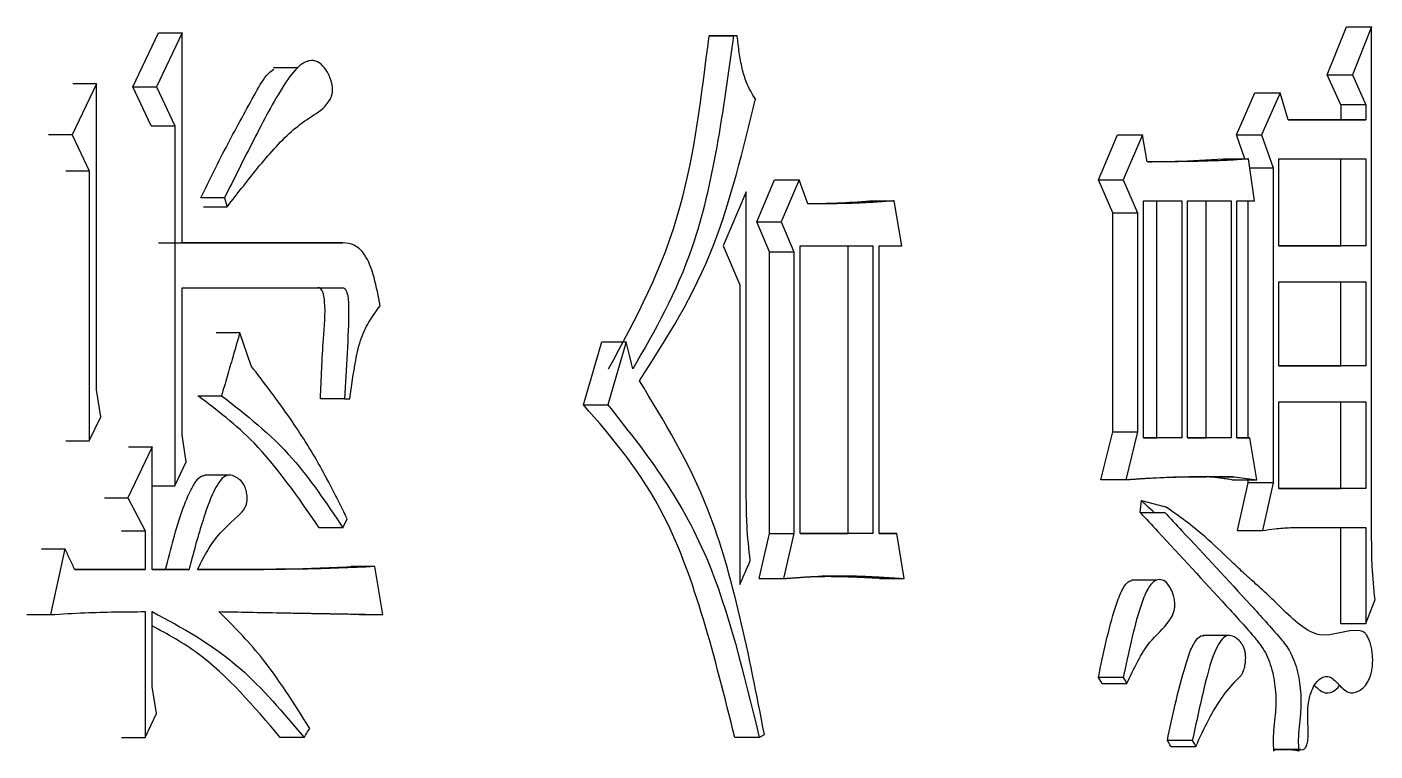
# Model space of a CAD drawing. Header units: millimetres. Extents: x 1953 to 4389, y 564 to 2287.
# Drawn here: x 3003.524 to 3008.387, y 826.616 to 829.229 of the extents above; entities that cross this region are included whole.
import ezdxf

# ---------------------------------------------------------------- set-up
doc = ezdxf.new("R2010")
doc.units = ezdxf.units.MM

msp = doc.modelspace()

# ---------------------------------------------------------------- linework, layer by layer
at = {"color": 7, "linetype": 'Continuous', "lineweight": 25}
for p, q in [((3008.2148, 829.0558), (3008.2843, 829.2288)), ((3008.2843, 829.2288), (3008.3752, 829.2288)), ((3008.3752, 829.2288), (3008.3055, 829.0557)), ((3008.3752, 827.3791), (3008.3752, 829.2288)), ((3003.9059, 829.0124), (3003.998, 829.2071)), ((3004.0833, 829.2071), (3003.9911, 829.0124)), ((3003.998, 829.2071), (3004.0833, 829.2071)), ((3004.0833, 828.4499), (3004.0833, 829.2071)), ((3005.9847, 829.1963), (3006.0726, 829.1963)), ((3006.0866, 829.1963), (3005.9987, 829.1963)), ((3006.0866, 829.1963), (3006.0726, 829.1963)), ((3004.5001, 829.0816), (3004.4138, 829.0816)), ((3008.2148, 829.0558), (3008.3055, 829.0557)), ((3008.2639, 828.9476), (3008.2148, 829.0558)), ((3008.3055, 829.0557), (3008.3547, 828.9476)), ((3003.7747, 829.0232), (3003.6866, 828.8393)), ((3003.7747, 829.0232), (3003.6899, 829.0232)), ((3003.9059, 829.0124), (3003.9911, 829.0124)), ((3003.9725, 828.8718), (3003.9059, 829.0124)), ((3003.9911, 829.0124), (3004.0577, 828.8718)), ((3007.8873, 828.8394), (3007.9542, 828.9908)), ((3007.9542, 828.9908), (3008.0446, 828.9908)), ((3008.0446, 828.9908), (3007.9777, 828.8394)), ((3008.0738, 828.8935), (3008.0446, 828.9908)), ((3008.3547, 828.9476), (3008.2639, 828.9476)), ((3008.2639, 828.9476), (3008.2639, 828.8935)), ((3008.3547, 828.9476), (3008.3547, 828.8935)), ((3008.2639, 828.8935), (3008.3547, 828.8935)), ((3003.6866, 828.8393), (3003.6019, 828.8393)), ((3003.6866, 828.8393), (3003.7488, 828.7095)), ((3003.9725, 828.8718), (3004.0577, 828.8718)), ((3004.0577, 828.8718), (3004.0577, 827.5737)), ((3007.3895, 828.6771), (3007.4584, 828.8394)), ((3007.4584, 828.8394), (3007.5482, 828.8394)), ((3007.5482, 828.8394), (3007.4792, 828.6771)), ((3007.5655, 828.742), (3007.5482, 828.8394)), ((3007.8873, 828.8394), (3007.9777, 828.8394)), ((3007.9177, 828.7529), (3007.8873, 828.8394)), ((3007.9777, 828.8394), (3008.0196, 828.7204)), ((3007.8412, 828.7529), (3007.9314, 828.7529)), ((3007.9525, 828.6014), (3007.9314, 828.7529)), ((3008.0405, 828.4392), (3008.0405, 828.7529)), ((3008.0405, 828.7529), (3008.3547, 828.7529)), ((3008.2639, 828.4392), (3008.2639, 828.7529)), ((3008.3547, 828.7529), (3008.3547, 828.4392)), ((3003.664, 828.7095), (3003.7488, 828.7095)), ((3007.936, 828.7204), (3008.0196, 828.7204)), ((3008.0196, 828.7204), (3008.0195, 827.5846)), ((3006.1566, 828.5257), (3006.2212, 828.6771)), ((3006.2212, 828.6771), (3006.3094, 828.6771)), ((3006.3094, 828.6771), (3006.2447, 828.5257)), ((3006.3417, 828.5906), (3006.3094, 828.6771)), ((3007.3895, 828.6771), (3007.4792, 828.6771)), ((3007.4412, 828.5581), (3007.3895, 828.6771)), ((3007.4792, 828.6771), (3007.531, 828.5581)), ((3004.2362, 828.612), (3004.1507, 828.612)), ((3006.1192, 828.6338), (3006.0352, 828.4391)), ((3006.1192, 827.5305), (3006.1192, 828.6338)), ((3006.5639, 828.6014), (3006.6525, 828.6014)), ((3006.6797, 828.4391), (3006.6525, 828.6014)), ((3007.5525, 827.7468), (3007.5525, 828.6014)), ((3007.5525, 828.6014), (3007.6898, 828.6014)), ((3007.5998, 827.7468), (3007.5998, 828.6014)), ((3007.6898, 828.6014), (3007.6898, 827.7468)), ((3007.7111, 827.7468), (3007.7111, 828.6014)), ((3007.7111, 828.6014), (3007.8682, 828.6014)), ((3007.778, 827.7468), (3007.778, 828.6014)), ((3007.8682, 828.6014), (3007.8682, 827.7468)), ((3007.8893, 828.6014), (3007.9525, 828.6014)), ((3007.8893, 827.7468), (3007.8893, 828.6014)), ((3007.9291, 827.7468), (3007.9291, 828.6014)), ((3004.1608, 828.5796), (3004.2463, 828.5796)), ((3007.4412, 828.5581), (3007.531, 828.5581)), ((3007.4412, 827.7685), (3007.4412, 828.5581)), ((3007.531, 828.5581), (3007.531, 827.7685)), ((3006.1566, 828.5257), (3006.2447, 828.5257)), ((3006.2028, 828.4175), (3006.1566, 828.5257)), ((3006.2447, 828.5257), (3006.291, 828.4175)), ((3003.998, 828.4499), (3004.5779, 828.4499)), ((3004.664, 828.4499), (3004.0833, 828.4499)), ((3004.5779, 828.4499), (3004.664, 828.4499)), ((3006.0352, 828.4391), (3006.0959, 828.2985)), ((3006.2028, 828.4175), (3006.291, 828.4175)), ((3006.2028, 827.4007), (3006.2028, 828.4175)), ((3006.291, 828.4175), (3006.2909, 827.4007)), ((3006.314, 827.4007), (3006.314, 828.4391)), ((3006.314, 828.4391), (3006.5753, 828.4391)), ((3006.4868, 827.4007), (3006.4868, 828.4391)), ((3006.5753, 828.4391), (3006.5753, 827.4007)), ((3006.598, 827.4007), (3006.5981, 828.4391)), ((3006.5981, 828.4391), (3006.6797, 828.4391)), ((3008.3547, 828.4392), (3008.0405, 828.4392)), ((3008.0405, 828.4392), (3008.2639, 828.4392)), ((3008.3547, 828.4392), (3008.2639, 828.4392)), ((3006.0959, 828.2985), (3006.0959, 827.2168)), ((3008.0404, 828.0065), (3008.0405, 828.3093)), ((3008.0405, 828.3093), (3008.3547, 828.3094)), ((3008.2639, 828.0065), (3008.2639, 828.3094)), ((3008.3547, 828.3094), (3008.3547, 828.0065)), ((3004.0833, 827.7576), (3004.0833, 828.2876)), ((3004.0833, 828.2876), (3004.659, 828.2876)), ((3004.573, 828.2876), (3004.659, 828.2876)), ((3004.2919, 828.1254), (3004.2064, 828.1254)), ((3004.3324, 828.0064), (3004.2919, 828.1254)), ((3005.5317, 827.8658), (3005.5984, 828.093)), ((3005.5984, 828.093), (3005.6858, 828.093)), ((3005.6858, 828.093), (3005.619, 827.8658)), ((3008.3547, 828.0065), (3008.0404, 828.0065)), ((3008.0404, 828.0065), (3008.2639, 828.0065)), ((3008.3547, 828.0065), (3008.2639, 828.0065)), ((3003.7902, 827.8225), (3003.7747, 827.9198)), ((3004.1405, 827.8982), (3004.226, 827.8982)), ((3004.669, 827.8874), (3004.5829, 827.8874)), ((3004.669, 827.8874), (3004.6889, 827.8874)), ((3008.0404, 827.563), (3008.0404, 827.8767)), ((3008.0404, 827.8767), (3008.3547, 827.8767)), ((3008.2639, 827.563), (3008.2639, 827.8767)), ((3008.3547, 827.8767), (3008.3547, 827.563)), ((3003.7488, 827.736), (3003.7902, 827.8225)), ((3007.3981, 827.5954), (3007.4412, 827.7685)), ((3007.4412, 827.7685), (3007.531, 827.7685)), ((3007.531, 827.7685), (3007.4878, 827.5954)), ((3003.664, 827.736), (3003.7488, 827.736)), ((3003.9757, 827.7143), (3003.8883, 827.5304)), ((3003.8906, 827.7143), (3003.9757, 827.7143)), ((3003.9757, 827.2708), (3003.9757, 827.7143)), ((3004.0986, 827.6602), (3004.0833, 827.7576)), ((3007.6898, 827.7468), (3007.5525, 827.7468)), ((3007.5525, 827.7468), (3007.5998, 827.7468)), ((3007.6898, 827.7468), (3007.5998, 827.7468)), ((3007.8682, 827.7468), (3007.7111, 827.7468)), ((3007.7111, 827.7468), (3007.778, 827.7468)), ((3007.8682, 827.7468), (3007.778, 827.7468)), ((3007.9356, 827.7468), (3007.8893, 827.7468)), ((3007.8893, 827.7468), (3007.9356, 827.7468)), ((3007.9609, 827.5954), (3007.9356, 827.7468)), ((3004.0577, 827.5737), (3004.0986, 827.6602)), ((3003.9757, 827.5737), (3004.0577, 827.5737)), ((3004.251, 827.6119), (3004.165, 827.6119)), ((3007.4878, 827.5954), (3007.3981, 827.5954)), ((3007.7906, 827.6062), (3007.7827, 827.6063)), ((3007.7906, 827.6062), (3007.8809, 827.6062)), ((3007.8705, 827.5954), (3007.9609, 827.5954)), ((3007.8809, 827.6062), (3007.9609, 827.5954)), ((3007.8915, 827.4115), (3007.9291, 827.5846)), ((3007.9291, 827.5846), (3007.9291, 827.5954)), ((3008.0195, 827.5846), (3007.9291, 827.5846)), ((3008.0195, 827.5846), (3007.9818, 827.4115)), ((3003.8033, 827.5304), (3003.8883, 827.5304)), ((3003.8883, 827.5304), (3003.95, 827.4114)), ((3007.54, 827.4764), (3007.5443, 827.5197)), ((3007.5443, 827.5197), (3007.632, 827.498)), ((3008.3547, 827.563), (3008.0404, 827.563)), ((3008.0404, 827.563), (3008.2639, 827.563)), ((3008.3547, 827.563), (3008.2639, 827.563)), ((3004.664, 827.4222), (3004.5779, 827.4222)), ((3004.664, 827.4222), (3004.6789, 827.4547)), ((3008.2639, 827.0762), (3008.2639, 827.4223)), ((3008.3547, 827.4223), (3008.3547, 827.0762)), ((3003.8649, 827.4114), (3003.95, 827.4114)), ((3003.95, 827.4114), (3003.95, 827.2708)), ((3006.1658, 827.2384), (3006.2028, 827.4007)), ((3006.2028, 827.4007), (3006.2909, 827.4007)), ((3006.2909, 827.4007), (3006.2539, 827.2384)), ((3006.5753, 827.4007), (3006.314, 827.4007)), ((3006.314, 827.4007), (3006.4868, 827.4007)), ((3006.5753, 827.4007), (3006.4868, 827.4007)), ((3006.6616, 827.4007), (3006.598, 827.4007)), ((3006.598, 827.4007), (3006.6616, 827.4007)), ((3006.6888, 827.2384), (3006.6616, 827.4007)), ((3007.8915, 827.4115), (3007.9818, 827.4115)), ((3003.5759, 827.3465), (3003.6606, 827.3465)), ((3003.6606, 827.3465), (3003.6086, 827.1085)), ((3004.7784, 827.2816), (3004.6922, 827.2816)), ((3004.8082, 827.1086), (3004.7784, 827.2816)), ((3003.95, 827.2708), (3003.697, 827.2708)), ((3003.697, 827.2708), (3003.8649, 827.2708)), ((3003.8649, 827.2708), (3003.95, 827.2708)), ((3004.1088, 827.2708), (3003.9757, 827.2708)), ((3003.9757, 827.2708), (3004.0235, 827.2708)), ((3004.0235, 827.2708), (3004.1088, 827.2708)), ((3006.1658, 827.2384), (3006.2539, 827.2384)), ((3006.6001, 827.2384), (3006.4911, 827.2438)), ((3006.6001, 827.2384), (3006.6888, 827.2384)), ((3007.5986, 827.233), (3007.5087, 827.233)), ((3008.3547, 827.0762), (3008.3874, 827.1627)), ((3003.524, 827.1085), (3003.6086, 827.1085)), ((3003.95, 827.1194), (3003.95, 826.665)), ((3003.9757, 826.8489), (3003.9757, 827.1193)), ((3004.7219, 827.1086), (3004.8082, 827.1086)), ((3007.8601, 827.0335), (3007.7689, 827.0335)), ((3003.9911, 826.7516), (3003.9757, 826.8489)), ((3007.4024, 826.8598), (3007.3894, 826.8815)), ((3007.4024, 826.8598), (3007.4921, 826.8598)), ((3007.4791, 826.8815), (3007.4921, 826.8598)), ((3003.95, 826.665), (3003.9911, 826.7516)), ((3003.8649, 826.665), (3003.95, 826.665)), ((3004.5238, 826.665), (3004.438, 826.665)), ((3006.1658, 826.6651), (3006.0778, 826.6651)), ((3006.1658, 826.6651), (3006.1844, 826.6759)), ((3007.7281, 826.6543), (3007.6381, 826.6543)), ((3007.6509, 826.6327), (3007.7409, 826.6327)), ((3008.1196, 826.6219), (3008.0291, 826.6219))]:
    msp.add_line(p, q, dxfattribs=at)
at = {"color": 7, "linetype": 'Continuous', "lineweight": 25, "flags": 128}
for points in [[(3005.9987, 829.1963), (3005.9909, 829.1963), (3005.9847, 829.1963)], [(3003.7747, 827.9198), (3003.7747, 828.3898), (3003.7747, 829.0232)], [(3003.7488, 828.7095), (3003.7488, 828.2395), (3003.7488, 827.736)], [(3004.2362, 828.6121), (3004.2412, 828.5959), (3004.2463, 828.5796)], [(3005.7096, 827.9956), (3005.7036, 828.0199), (3005.6977, 828.0443), (3005.6917, 828.0686), (3005.6858, 828.093)], [(3007.54, 827.4764), (3007.5804, 827.4764), (3007.6051, 827.4764), (3007.6299, 827.4764)], [(3008.2639, 827.0762), (3008.2866, 827.0762), (3008.3093, 827.0762), (3008.332, 827.0762), (3008.3547, 827.0762)], [(3007.4791, 826.8815), (3007.4459, 826.8815), (3007.4176, 826.8815), (3007.3894, 826.8815)], [(3007.6509, 826.6327), (3007.6476, 826.6382), (3007.6444, 826.6437), (3007.6381, 826.6543)], [(3007.7282, 826.6543), (3007.7314, 826.6488), (3007.7362, 826.6408), (3007.7409, 826.6327)]]:
    msp.add_lwpolyline(points, dxfattribs=at)
at = {"color": 7, "linetype": 'Continuous', "lineweight": 25}
for points, knots in [([(3005.6222, 827.9956), (3005.7206, 828.1763), (3005.8996, 828.505), (3005.9583, 828.9817), (3005.9847, 829.1963)], [0, 0, 0, 0, 0.549905, 1, 1, 1, 1]), ([(3006.0726, 829.1963), (3006.0356, 828.9253), (3005.9706, 828.4485), (3005.7883, 828.1321), (3005.7096, 827.9956)], [0, 0, 0, 0, 0.568428, 1, 1, 1, 1]), ([(3006.1518, 828.9692), (3006.1404, 828.9876), (3006.1212, 829.0182), (3006.1035, 829.0791), (3006.0928, 829.1361), (3006.0887, 829.1762), (3006.0866, 829.1963)], [0, 0, 0, 0, 0.329917, 0.550134, 0.774051, 1, 1, 1, 1]), ([(3004.1507, 828.6121), (3004.183, 828.6776), (3004.2476, 828.8086), (3004.3292, 828.9553), (3004.3834, 829.0537), (3004.408, 829.072), (3004.4147, 829.077)], [0, 0, 0, 0, 0.389775, 0.779602, 0.939318, 1, 1, 1, 1]), ([(3004.2463, 828.5796), (3004.2851, 828.63), (3004.3626, 828.7307), (3004.4639, 828.8454), (3004.5504, 828.9075), (3004.6, 828.9355), (3004.6217, 828.9749), (3004.626, 828.9898), (3004.627, 829.0056), (3004.6244, 829.0257), (3004.6153, 829.0536), (3004.5977, 829.0835), (3004.5723, 829.1064), (3004.5403, 829.1102), (3004.4973, 829.086), (3004.4282, 828.9884), (3004.3415, 828.8219), (3004.2713, 828.6821), (3004.2362, 828.6121)], [0, 0, 0, 0, 0.1458904, 0.2918477, 0.3649261, 0.4381404, 0.4497084, 0.4574875, 0.4653247, 0.4747758, 0.4903238, 0.5180258, 0.5474199, 0.5770634, 0.6172548, 0.685721, 0.8425064, 1, 1, 1, 1]), ([(3005.7333, 827.9523), (3005.8313, 828.1037), (3006.009, 828.3784), (3006.1076, 828.7862), (3006.1518, 828.9692)], [0, 0, 0, 0, 0.5512468, 1, 1, 1, 1]), ([(3008.3547, 828.8935), (3008.3136, 828.8935), (3008.2207, 828.8935), (3008.1264, 828.8935), (3008.0738, 828.8935)], [0, 0, 0, 0, 0.44202, 1, 1, 1, 1]), ([(3008.0738, 828.8935), (3008.0852, 828.8935), (3008.1491, 828.8935), (3008.2121, 828.8935), (3008.2639, 828.8935)], [0, 0, 0, 0, 0.178373, 1, 1, 1, 1]), ([(3007.9314, 828.7529), (3007.9295, 828.7527), (3007.9236, 828.7523), (3007.9139, 828.7515), (3007.9021, 828.7506), (3007.8923, 828.7499), (3007.8845, 828.7494), (3007.8786, 828.749), (3007.8727, 828.7486), (3007.8668, 828.7483), (3007.861, 828.748), (3007.8551, 828.7477), (3007.8492, 828.7474), (3007.8374, 828.7468), (3007.7961, 828.7452), (3007.7487, 828.7437), (3007.7071, 828.7432), (3007.6952, 828.743), (3007.6892, 828.743), (3007.6833, 828.7429), (3007.6773, 828.7428), (3007.6714, 828.7428), (3007.6654, 828.7427), (3007.6594, 828.7426), (3007.6535, 828.7426), (3007.6475, 828.7425), (3007.6415, 828.7425), (3007.6356, 828.7424), (3007.6296, 828.7424), (3007.6236, 828.7424), (3007.6186, 828.7423), (3007.6146, 828.7423), (3007.6117, 828.7423), (3007.6087, 828.7423), (3007.6057, 828.7423), (3007.6027, 828.7422), (3007.5997, 828.7422), (3007.5967, 828.7422), (3007.5937, 828.7422), (3007.5907, 828.7422), (3007.5877, 828.7421), (3007.5847, 828.7421), (3007.5817, 828.7421), (3007.5787, 828.7421), (3007.5757, 828.7421), (3007.5727, 828.7421), (3007.5693, 828.742), (3007.5669, 828.742), (3007.5655, 828.742)], [0, 0, 0, 0, 0.0162043, 0.0486129, 0.0810215, 0.1134301, 0.1296344, 0.1458387, 0.1620431, 0.1782474, 0.1944517, 0.210656, 0.2268603, 0.2430646, 0.3078819, 0.5671533, 0.6319705, 0.6481748, 0.6643791, 0.6805834, 0.6967877, 0.712992, 0.7291963, 0.7454006, 0.7616049, 0.7778092, 0.7940136, 0.8102179, 0.8264222, 0.8426265, 0.8588308, 0.8669329, 0.8750351, 0.8831372, 0.8912394, 0.8993415, 0.9074437, 0.9155458, 0.923648, 0.9317501, 0.9398523, 0.9479544, 0.9560566, 0.9641588, 0.9722609, 0.9803631, 0.9884652, 1, 1, 1, 1]), ([(3007.5698, 828.7427), (3007.5703, 828.7427), (3007.6027, 828.7429), (3007.6936, 828.7438), (3007.783, 828.7493), (3007.8412, 828.7529)], [0, 0, 0, 0, 0.005708, 0.354347, 1, 1, 1, 1]), ([(3006.3415, 828.5912), (3006.3768, 828.5918), (3006.4514, 828.5931), (3006.5251, 828.5985), (3006.5639, 828.6014)], [0, 0, 0, 0, 0.474595, 1, 1, 1, 1]), ([(3006.6525, 828.6014), (3006.6462, 828.6009), (3006.6368, 828.6003), (3006.6242, 828.5994), (3006.6147, 828.5987), (3006.6053, 828.5981), (3006.5958, 828.5974), (3006.5863, 828.5968), (3006.5784, 828.5963), (3006.5721, 828.5959), (3006.5674, 828.5957), (3006.5626, 828.5954), (3006.5579, 828.5951), (3006.5531, 828.5949), (3006.5484, 828.5946), (3006.5436, 828.5944), (3006.5389, 828.5941), (3006.5341, 828.5939), (3006.5294, 828.5937), (3006.5246, 828.5935), (3006.5199, 828.5933), (3006.5151, 828.5931), (3006.5103, 828.5929), (3006.5056, 828.5927), (3006.5008, 828.5925), (3006.4961, 828.5924), (3006.4913, 828.5922), (3006.4865, 828.5921), (3006.4818, 828.592), (3006.477, 828.5919), (3006.4722, 828.5917), (3006.4674, 828.5916), (3006.4627, 828.5915), (3006.4579, 828.5914), (3006.4531, 828.5914), (3006.4484, 828.5913), (3006.4436, 828.5912), (3006.4388, 828.5911), (3006.434, 828.5911), (3006.4292, 828.591), (3006.4245, 828.591), (3006.4181, 828.5909), (3006.4117, 828.5908), (3006.4053, 828.5908), (3006.4005, 828.5908), (3006.3958, 828.5907), (3006.391, 828.5907), (3006.3862, 828.5907), (3006.3814, 828.5907), (3006.3766, 828.5907), (3006.3718, 828.5906), (3006.367, 828.5906), (3006.363, 828.5906), (3006.3598, 828.5906), (3006.3574, 828.5906), (3006.355, 828.5906), (3006.3526, 828.5906), (3006.3502, 828.5906), (3006.3478, 828.5906), (3006.345, 828.5906), (3006.3429, 828.5906), (3006.3417, 828.5906)], [0, 0, 0, 0, 0.061285, 0.091928, 0.12257, 0.153213, 0.183855, 0.214498, 0.24514, 0.260462, 0.275783, 0.291104, 0.306426, 0.321747, 0.337068, 0.352389, 0.367711, 0.383032, 0.398353, 0.413674, 0.428996, 0.444317, 0.459638, 0.47496, 0.490281, 0.505602, 0.520923, 0.536245, 0.551566, 0.566887, 0.582209, 0.59753, 0.612851, 0.628172, 0.643494, 0.658815, 0.674136, 0.689457, 0.704779, 0.7201, 0.735421, 0.750743, 0.781385, 0.796706, 0.812028, 0.827349, 0.84267, 0.857991, 0.873313, 0.888634, 0.903955, 0.919277, 0.934598, 0.942258, 0.949919, 0.95758, 0.96524, 0.972901, 0.980562, 0.988222, 1, 1, 1, 1]), ([(3004.7983, 828.2228), (3004.7918, 828.2572), (3004.779, 828.3252), (3004.7479, 828.4082), (3004.705, 828.4459), (3004.6776, 828.4486), (3004.664, 828.4499)], [0, 0, 0, 0, 0.291823, 0.574939, 0.78881, 1, 1, 1, 1]), ([(3004.5829, 827.8874), (3004.5856, 827.9592), (3004.5901, 828.0758), (3004.6025, 828.2025), (3004.5954, 828.2601), (3004.5906, 828.2747), (3004.5858, 828.2835), (3004.5808, 828.2877), (3004.5764, 828.2885), (3004.5741, 828.2878), (3004.573, 828.2875)], [0, 0, 0, 0, 0.504472, 0.820051, 0.880672, 0.910958, 0.94026, 0.968978, 0.983953, 1, 1, 1, 1]), ([(3004.659, 828.2875), (3004.6607, 828.2879), (3004.6639, 828.2888), (3004.6692, 828.2862), (3004.6743, 828.2797), (3004.6801, 828.2658), (3004.6842, 828.2438), (3004.6847, 828.1149), (3004.6765, 827.9965), (3004.669, 827.8874)], [0, 0, 0, 0, 0.022685, 0.043674, 0.07363, 0.104665, 0.167541, 0.232295, 1, 1, 1, 1]), ([(3004.6889, 827.8874), (3004.6952, 827.9337), (3004.7054, 828.0094), (3004.7281, 828.1098), (3004.7614, 828.173), (3004.7861, 828.2062), (3004.7983, 828.2228)], [0, 0, 0, 0, 0.348609, 0.571047, 0.787247, 1, 1, 1, 1]), ([(3004.2919, 828.1254), (3004.2834, 828.096), (3004.2682, 828.0435), (3004.2462, 827.9677), (3004.2327, 827.9214), (3004.226, 827.8982)], [0, 0, 0, 0, 0.387829, 0.693915, 1, 1, 1, 1]), ([(3004.6789, 827.4547), (3004.6471, 827.5191), (3004.5833, 827.648), (3004.4668, 827.8314), (3004.3804, 827.9439), (3004.3324, 828.0064)], [0, 0, 0, 0, 0.30776, 0.615622, 1, 1, 1, 1]), ([(3006.1844, 826.6759), (3006.1284, 826.9635), (3006.0299, 827.4705), (3005.8229, 827.8068), (3005.7333, 827.9523)], [0, 0, 0, 0, 0.567325, 1, 1, 1, 1]), ([(3004.5779, 827.4222), (3004.5021, 827.5321), (3004.3675, 827.7273), (3004.2095, 827.8462), (3004.1405, 827.8982)], [0, 0, 0, 0, 0.563236, 1, 1, 1, 1]), ([(3004.226, 827.8982), (3004.3137, 827.8303), (3004.4715, 827.7083), (3004.6048, 827.5101), (3004.664, 827.4222)], [0, 0, 0, 0, 0.556366, 1, 1, 1, 1]), ([(3006.0778, 826.6651), (3006.0053, 826.9554), (3005.878, 827.4654), (3005.6359, 827.7453), (3005.5317, 827.8658)], [0, 0, 0, 0, 0.569361, 1, 1, 1, 1]), ([(3005.5317, 827.8658), (3005.5391, 827.8658), (3005.5538, 827.8658), (3005.5829, 827.8658), (3005.6046, 827.8658), (3005.619, 827.8658)], [0, 0, 0, 0, 0.252356, 0.504904, 1, 1, 1, 1]), ([(3005.619, 827.8658), (3005.7497, 827.7019), (3005.9875, 827.4037), (3006.1104, 826.8945), (3006.1658, 826.6651)], [0, 0, 0, 0, 0.549466, 1, 1, 1, 1]), ([(3004.0235, 827.2708), (3004.033, 827.3076), (3004.0588, 827.4067), (3004.0933, 827.5201), (3004.1318, 827.5885), (3004.1499, 827.6089), (3004.161, 827.6101), (3004.165, 827.6105)], [0, 0, 0, 0, 0.274753, 0.74027, 0.857797, 0.948519, 1, 1, 1, 1]), ([(3004.1394, 827.2708), (3004.1543, 827.301), (3004.1959, 827.385), (3004.2601, 827.4398), (3004.3058, 827.4841), (3004.3157, 827.5056), (3004.3184, 827.5194), (3004.3187, 827.5355), (3004.316, 827.5536), (3004.3098, 827.5724), (3004.2978, 827.5917), (3004.2779, 827.6055), (3004.255, 827.6153), (3004.2306, 827.6053), (3004.198, 827.5614), (3004.159, 827.4555), (3004.1286, 827.349), (3004.1113, 827.2807), (3004.1088, 827.2708)], [0, 0, 0, 0, 0.11687, 0.3258, 0.377744, 0.393029, 0.405901, 0.418726, 0.438143, 0.45802, 0.48112, 0.522189, 0.572441, 0.606763, 0.655286, 0.785224, 0.968955, 1, 1, 1, 1]), ([(3007.4878, 827.5954), (3007.4899, 827.5955), (3007.4931, 827.5958), (3007.4983, 827.5961), (3007.5036, 827.5965), (3007.5099, 827.5969), (3007.5162, 827.5974), (3007.5225, 827.5978), (3007.5288, 827.5982), (3007.5372, 827.5988), (3007.5477, 827.5995), (3007.5603, 827.6003), (3007.5728, 827.601), (3007.5979, 827.6025), (3007.6272, 827.604), (3007.6564, 827.605), (3007.671, 827.6054), (3007.6814, 827.6057), (3007.6918, 827.6059), (3007.7042, 827.6061), (3007.7167, 827.6063), (3007.7292, 827.6065), (3007.7416, 827.6066), (3007.754, 827.6067), (3007.7665, 827.6067), (3007.7789, 827.6067), (3007.7892, 827.6067), (3007.7975, 827.6067), (3007.8037, 827.6067), (3007.8099, 827.6067), (3007.8161, 827.6067), (3007.8223, 827.6066), (3007.8284, 827.6066), (3007.8346, 827.6066), (3007.8408, 827.6065), (3007.847, 827.6065), (3007.8532, 827.6064), (3007.8583, 827.6064), (3007.8624, 827.6064), (3007.8655, 827.6063), (3007.8686, 827.6063), (3007.8717, 827.6063), (3007.8743, 827.6063), (3007.8773, 827.6062), (3007.8793, 827.6062), (3007.8809, 827.6062)], [0, 0, 0, 0, 0.015876, 0.023814, 0.03969, 0.055566, 0.071442, 0.087319, 0.103195, 0.119071, 0.150823, 0.182575, 0.214327, 0.246079, 0.373089, 0.436594, 0.468346, 0.484222, 0.515974, 0.547726, 0.579478, 0.611231, 0.642983, 0.674735, 0.706487, 0.738239, 0.769992, 0.785868, 0.801744, 0.81762, 0.833496, 0.849372, 0.865248, 0.881124, 0.897, 0.912876, 0.928753, 0.944629, 0.952567, 0.960505, 0.968443, 0.976381, 0.984319, 0.988288, 1, 1, 1, 1]), ([(3007.5989, 827.6025), (3007.6361, 827.6038), (3007.692, 827.6058), (3007.7519, 827.6062), (3007.7857, 827.6063), (3007.7868, 827.6063), (3007.787, 827.6063)], [0, 0, 0, 0, 0.566483, 0.851975, 0.981634, 1, 1, 1, 1]), ([(3007.8705, 827.5954), (3007.8633, 827.5964), (3007.8489, 827.5983), (3007.8223, 827.6019), (3007.8028, 827.6046), (3007.7906, 827.6062)], [0, 0, 0, 0, 0.271354, 0.542708, 1, 1, 1, 1]), ([(3006.1332, 827.3033), (3006.1286, 827.3451), (3006.1205, 827.42), (3006.1196, 827.4966), (3006.1192, 827.5305)], [0, 0, 0, 0, 0.559043, 1, 1, 1, 1]), ([(3007.5907, 827.4764), (3007.5817, 827.4847), (3007.5682, 827.4973), (3007.5533, 827.5112), (3007.547, 827.5171), (3007.5451, 827.5189), (3007.5445, 827.5195), (3007.5443, 827.5197)], [0, 0, 0, 0, 0.57762, 0.877327, 0.960792, 0.985928, 1, 1, 1, 1]), ([(3007.54, 827.4764), (3007.5609, 827.4541), (3007.6655, 827.3425), (3007.8049, 827.1901), (3007.9345, 827.0494), (3007.9933, 826.9758), (3008.0195, 826.9052), (3008.0309, 826.8235), (3008.0283, 826.7404), (3008.018, 826.6744), (3008.0208, 826.63), (3008.0216, 826.6164)], [0, 0, 0, 0, 0.102435, 0.512153, 0.690818, 0.751837, 0.813676, 0.86765, 0.91383, 0.973479, 1, 1, 1, 1]), ([(3007.6281, 827.4782), (3007.6491, 827.4559), (3007.7537, 827.3445), (3007.8936, 827.1928), (3008.0232, 827.0507), (3008.0827, 826.9779), (3008.1094, 826.9076), (3008.1213, 826.8259), (3008.119, 826.7416), (3008.1085, 826.675), (3008.1113, 826.63), (3008.1121, 826.6163)], [0, 0, 0, 0, 0.102062, 0.510275, 0.689515, 0.750609, 0.812535, 0.866745, 0.912849, 0.973626, 1, 1, 1, 1]), ([(3008.1197, 826.6219), (3008.1226, 826.6213), (3008.1285, 826.6201), (3008.1355, 826.6269), (3008.1401, 826.6351), (3008.1437, 826.6463), (3008.1468, 826.6706), (3008.1458, 826.7012), (3008.1448, 826.7291), (3008.1441, 826.7575), (3008.1465, 826.7913), (3008.1556, 826.8285), (3008.1692, 826.8574), (3008.1858, 826.8761), (3008.2037, 826.8861), (3008.2282, 826.8864), (3008.2561, 826.8567), (3008.2897, 826.822), (3008.3269, 826.8282), (3008.3534, 826.8507), (3008.3678, 826.8785), (3008.3736, 826.8959), (3008.3774, 826.9154), (3008.3791, 826.9366), (3008.3788, 826.9582), (3008.3766, 826.9794), (3008.3724, 826.9992), (3008.3666, 827.0167), (3008.3596, 827.0314), (3008.3488, 827.0459), (3008.2911, 827.0623), (3008.188, 826.9971), (3008.0711, 827.1118), (3007.9886, 827.1915), (3007.9453, 827.2299), (3007.9224, 827.2506), (3007.899, 827.2722), (3007.8505, 827.3177), (3007.7591, 827.4075), (3007.68, 827.4639), (3007.632, 827.498)], [0, 0, 0, 0, 0.007428, 0.015109, 0.018668, 0.022262, 0.030315, 0.045537, 0.055335, 0.060934, 0.076504, 0.091913, 0.106834, 0.123007, 0.138661, 0.154166, 0.18521, 0.21654, 0.248061, 0.27952, 0.288103, 0.295996, 0.3036, 0.311361, 0.319284, 0.327009, 0.334918, 0.343372, 0.351316, 0.359048, 0.375174, 0.500216, 0.624957, 0.687444, 0.729472, 0.742369, 0.749853, 0.793377, 0.874708, 1, 1, 1, 1]), ([(3007.9818, 827.4115), (3007.9967, 827.4141), (3008.0208, 827.4183), (3008.0543, 827.4209), (3008.0729, 827.4219), (3008.0822, 827.4223)], [0, 0, 0, 0, 0.443386, 0.721661, 1, 1, 1, 1]), ([(3008.0822, 827.4223), (3008.1279, 827.4223), (3008.2194, 827.4223), (3008.3096, 827.4223), (3008.3547, 827.4223)], [0, 0, 0, 0, 0.499996, 1, 1, 1, 1]), ([(3008.3874, 827.1627), (3008.3833, 827.2025), (3008.3761, 827.2736), (3008.3754, 827.3468), (3008.3752, 827.3791)], [0, 0, 0, 0, 0.558835, 1, 1, 1, 1]), ([(3003.697, 827.2708), (3003.6909, 827.2834), (3003.6788, 827.3087), (3003.6667, 827.3339), (3003.6606, 827.3465)], [0, 0, 0, 0, 0.499999, 1, 1, 1, 1]), ([(3004.7784, 827.2816), (3004.6924, 827.2778), (3004.5634, 827.2721), (3004.422, 827.272), (3004.362, 827.2717), (3004.3402, 827.2716), (3004.3265, 827.2715), (3004.3156, 827.2715), (3004.3046, 827.2714), (3004.2937, 827.2714), (3004.2827, 827.2713), (3004.2745, 827.2713), (3004.2663, 827.2713), (3004.2554, 827.2712), (3004.2444, 827.2712), (3004.2334, 827.2712), (3004.2252, 827.2711), (3004.2142, 827.2711), (3004.2046, 827.271), (3004.1964, 827.271), (3004.1922, 827.271), (3004.1881, 827.271), (3004.1826, 827.271), (3004.1771, 827.2709), (3004.1716, 827.2709), (3004.1675, 827.2709), (3004.162, 827.2709), (3004.1565, 827.2709), (3004.151, 827.2709), (3004.1458, 827.2708), (3004.1419, 827.2708), (3004.1394, 827.2708)], [0, 0, 0, 0, 0.4081563, 0.61223, 0.6632482, 0.6887574, 0.7142665, 0.727021, 0.7397756, 0.7652847, 0.7780392, 0.7907938, 0.8035483, 0.8163029, 0.841812, 0.8545666, 0.8673211, 0.8800757, 0.9055848, 0.911962, 0.9183393, 0.9247166, 0.9310939, 0.9438484, 0.9502257, 0.956603, 0.9629803, 0.9757348, 0.9821121, 0.9884894, 1, 1, 1, 1]), ([(3004.1396, 827.2711), (3004.155, 827.2712), (3004.256, 827.2716), (3004.4409, 827.2708), (3004.6085, 827.278), (3004.6922, 827.2816)], [0, 0, 0, 0, 0.082726, 0.541325, 1, 1, 1, 1]), ([(3006.0959, 827.2168), (3006.1012, 827.2291), (3006.1101, 827.2497), (3006.1226, 827.2786), (3006.1297, 827.2951), (3006.1332, 827.3033)], [0, 0, 0, 0, 0.428307, 0.714154, 1, 1, 1, 1]), ([(3006.2539, 827.2384), (3006.2583, 827.2388), (3006.2649, 827.2394), (3006.2758, 827.2403), (3006.2868, 827.2411), (3006.2977, 827.2419), (3006.3086, 827.2427), (3006.3174, 827.2433), (3006.3261, 827.2439), (3006.3327, 827.2444), (3006.3458, 827.2454), (3006.3915, 827.2486), (3006.4372, 827.2491), (3006.4784, 827.2487), (3006.4871, 827.2486), (3006.4957, 827.2484), (3006.5044, 827.2482), (3006.513, 827.248), (3006.5217, 827.2477), (3006.5282, 827.2475), (3006.5336, 827.2473), (3006.539, 827.2471), (3006.5433, 827.2469), (3006.5476, 827.2467), (3006.5519, 827.2465), (3006.5563, 827.2463), (3006.5616, 827.2461), (3006.566, 827.2459), (3006.5703, 827.2456), (3006.5746, 827.2454), (3006.5789, 827.2452), (3006.5843, 827.2449), (3006.5886, 827.2447), (3006.5929, 827.2445), (3006.5972, 827.2442), (3006.6015, 827.244), (3006.6058, 827.2437), (3006.6101, 827.2435), (3006.6144, 827.2432), (3006.6198, 827.2429), (3006.6241, 827.2426), (3006.6295, 827.2423), (3006.6338, 827.242), (3006.6381, 827.2418), (3006.6424, 827.2415), (3006.6467, 827.2412), (3006.652, 827.2408), (3006.6563, 827.2406), (3006.6606, 827.2403), (3006.6649, 827.24), (3006.6692, 827.2397), (3006.6735, 827.2394), (3006.6776, 827.2391), (3006.6827, 827.2388), (3006.6867, 827.2385), (3006.6888, 827.2384)], [0, 0, 0, 0, 0.029904, 0.044856, 0.07476, 0.104664, 0.119616, 0.14952, 0.164472, 0.179424, 0.194376, 0.254184, 0.493446, 0.508398, 0.538302, 0.553254, 0.568206, 0.59811, 0.613062, 0.628014, 0.642966, 0.650442, 0.665394, 0.67287, 0.680346, 0.695298, 0.702774, 0.717726, 0.725202, 0.732678, 0.74763, 0.755106, 0.770057, 0.777533, 0.785009, 0.799961, 0.807437, 0.814913, 0.829865, 0.837341, 0.852293, 0.859769, 0.874721, 0.882197, 0.889673, 0.904625, 0.912101, 0.927053, 0.934529, 0.942005, 0.956957, 0.964433, 0.971909, 0.985954, 1, 1, 1, 1]), ([(3006.3351, 827.2446), (3006.3581, 827.2457), (3006.3921, 827.2473), (3006.457, 827.2462), (3006.482, 827.2455), (3006.4929, 827.245), (3006.4919, 827.2451), (3006.4915, 827.2451)], [0, 0, 0, 0, 0.522823, 0.776202, 0.909765, 0.965766, 1, 1, 1, 1]), ([(3007.3894, 826.8815), (3007.4076, 826.9698), (3007.4305, 827.0808), (3007.4709, 827.1926), (3007.4922, 827.2272), (3007.5061, 827.2306), (3007.5096, 827.2314)], [0, 0, 0, 0, 0.631295, 0.792978, 0.948304, 1, 1, 1, 1]), ([(3007.4921, 826.8598), (3007.518, 826.9149), (3007.5638, 827.0123), (3007.6291, 827.0589), (3007.6577, 827.1066), (3007.6639, 827.127), (3007.666, 827.145), (3007.6639, 827.1643), (3007.658, 827.1857), (3007.6471, 827.21), (3007.6303, 827.231), (3007.6096, 827.2371), (3007.5853, 827.2294), (3007.5606, 827.1934), (3007.5204, 827.0799), (3007.4974, 826.9694), (3007.4791, 826.8815)], [0, 0, 0, 0, 0.207454, 0.367231, 0.400729, 0.416588, 0.431291, 0.448091, 0.466661, 0.497247, 0.538505, 0.578637, 0.620092, 0.68235, 0.74713, 1, 1, 1, 1]), ([(3003.6086, 827.1085), (3003.6501, 827.111), (3003.728, 827.1157), (3003.8418, 827.1187), (3003.914, 827.1191), (3003.95, 827.1194)], [0, 0, 0, 0, 0.362921, 0.681445, 1, 1, 1, 1]), ([(3003.9757, 827.1193), (3004.0842, 827.0608), (3004.279, 826.9558), (3004.4487, 826.7543), (3004.5239, 826.665)], [0, 0, 0, 0, 0.556928, 1, 1, 1, 1]), ([(3004.2158, 827.1194), (3004.2896, 827.118), (3004.3681, 827.1165), (3004.4506, 827.115), (3004.4689, 827.1147), (3004.4872, 827.1143), (3004.5055, 827.114), (3004.5238, 827.1137), (3004.542, 827.1133), (3004.5603, 827.113), (3004.5785, 827.1127), (3004.5967, 827.1124), (3004.6149, 827.112), (3004.6331, 827.1117), (3004.6513, 827.1114), (3004.674, 827.111), (3004.6921, 827.1107), (3004.7103, 827.1103), (3004.7284, 827.11), (3004.7442, 827.1097), (3004.76, 827.1094), (3004.7691, 827.1093), (3004.7781, 827.1091), (3004.7865, 827.109), (3004.7965, 827.1088), (3004.8043, 827.1086), (3004.8082, 827.1086)], [0, 0, 0, 0, 0.370203, 0.393341, 0.416478, 0.462753, 0.485891, 0.509029, 0.555304, 0.578441, 0.601579, 0.647854, 0.670992, 0.694129, 0.740405, 0.763542, 0.809817, 0.832955, 0.856093, 0.902368, 0.913937, 0.937074, 0.948643, 0.960212, 0.980106, 1, 1, 1, 1]), ([(3004.5439, 826.6975), (3004.4868, 826.7889), (3004.3852, 826.9512), (3004.2673, 827.0682), (3004.2158, 827.1193)], [0, 0, 0, 0, 0.562943, 1, 1, 1, 1]), ([(3004.438, 826.665), (3004.3421, 826.7775), (3004.197, 826.9479), (3004.0318, 827.0374), (3003.9757, 827.0677)], [0, 0, 0, 0, 0.660602, 1, 1, 1, 1]), ([(3007.6381, 826.6543), (3007.6472, 826.6978), (3007.6668, 826.7923), (3007.6964, 826.9023), (3007.7218, 826.9834), (3007.7427, 827.0198), (3007.759, 827.0344), (3007.7679, 827.0325), (3007.7693, 827.0322)], [0, 0, 0, 0, 0.286852, 0.622404, 0.772133, 0.876755, 0.981673, 1, 1, 1, 1]), ([(3007.7409, 826.6327), (3007.756, 826.6662), (3007.8016, 826.7676), (3007.8606, 826.847), (3007.9067, 826.8908), (3007.9149, 826.9081), (3007.9196, 826.9295), (3007.9212, 826.9514), (3007.9198, 826.9715), (3007.9152, 826.9892), (3007.9022, 827.0124), (3007.882, 827.0288), (3007.857, 827.0367), (3007.8351, 827.023), (3007.8018, 826.967), (3007.7676, 826.8365), (3007.7421, 826.7187), (3007.7281, 826.6543)], [0, 0, 0, 0, 0.118686, 0.359193, 0.382947, 0.402076, 0.42122, 0.441112, 0.455767, 0.470498, 0.490907, 0.5484, 0.590659, 0.633123, 0.67426, 0.821854, 1, 1, 1, 1]), ([(3008.1683, 826.8531), (3008.1702, 826.8512), (3008.1829, 826.8388), (3008.2082, 826.8205), (3008.2389, 826.8301), (3008.2555, 826.8473), (3008.2609, 826.8529)], [0, 0, 0, 0, 0.062707, 0.42903, 0.814411, 1, 1, 1, 1]), ([(3004.5239, 826.665), (3004.5272, 826.6704), (3004.5339, 826.6812), (3004.5406, 826.6921), (3004.5439, 826.6975)], [0, 0, 0, 0, 0.5, 1, 1, 1, 1]), ([(3008.1121, 826.6163), (3008.0968, 826.6184), (3008.0701, 826.6219), (3008.0406, 826.6221), (3008.0259, 826.6202), (3008.0224, 826.6184), (3008.0217, 826.6173), (3008.0216, 826.6168), (3008.0216, 826.6165), (3008.0216, 826.6164)], [0, 0, 0, 0, 0.493604, 0.861876, 0.955662, 0.982084, 0.991539, 0.995796, 1, 1, 1, 1]), ([(3008.0291, 826.6219), (3008.0275, 826.6219), (3008.0249, 826.6219), (3008.0224, 826.6219), (3008.0218, 826.6219), (3008.0218, 826.6219), (3008.0218, 826.6219), (3008.0267, 826.6219), (3008.0451, 826.6219), (3008.0751, 826.6219), (3008.1016, 826.6219), (3008.1196, 826.6219)], [0, 0, 0, 0, 0.098172, 0.149995, 0.155806, 0.157687, 0.15895, 0.159405, 0.360072, 0.564643, 1, 1, 1, 1])]:
    msp.add_open_spline(points, degree=3, knots=knots, dxfattribs=at)

doc.saveas('drawing.dxf')
